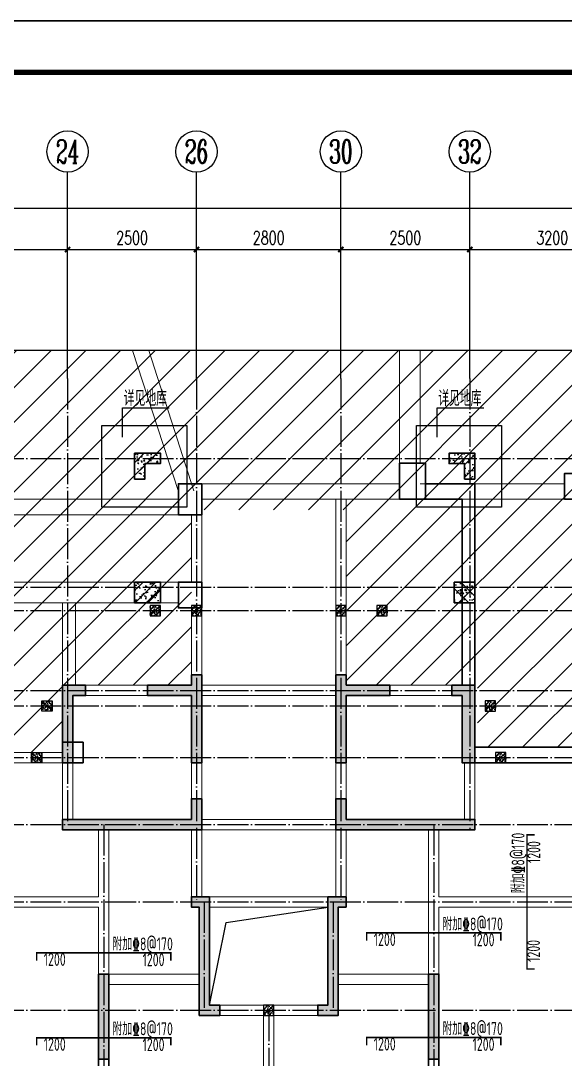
# Model space of a CAD drawing. Extents: x 393367 to 3005760, y 4998 to 826018.
# Drawn here: x 2529102 to 2539662, y 567227 to 587362 of the extents above; entities that cross this region are included whole.
import ezdxf
from ezdxf.enums import TextEntityAlignment as Align

# ---------------------------------------------------------------- set-up
doc = ezdxf.new("R2010")
doc.units = 0
doc.header["$LTSCALE"] = 1000
doc.linetypes.add('DOTE', pattern=[2.42, 2, -0.2, 0.02, -0.2])
doc.linetypes.add('虚线', pattern=[500, 300, -200])
doc.layers.get('0').update_dxf_attribs({"linetype": 'CONTINUOUS'})
doc.layers.get('Defpoints').update_dxf_attribs({"linetype": 'CONTINUOUS'})
for name, color, linetype in [('-TK', 7, 'CONTINUOUS'), ('AXIS', 3, 'CONTINUOUS'), ('AXIS_TEXT', 7, 'CONTINUOUS'), ('BEAM_CONT', 4, 'CONTINUOUS'), ('COLU', 7, 'CONTINUOUS'), ('COLU_HATCH', 251, 'CONTINUOUS'), ('DOTE', 8, 'DOTE'), ('S-填充', 251, 'CONTINUOUS'), ('S-引出线', 40, 'CONTINUOUS'), ('S-板负筋', 13, 'CONTINUOUS'), ('S-板负筋文字', 4, 'CONTINUOUS'), ('S-板负筋标注', 7, 'CONTINUOUS'), ('S-构造柱', 212, 'CONTINUOUS'), ('S-楼板文字', 7, 'CONTINUOUS'), ('S-洞口边线', 7, 'CONTINUOUS'), ('S-砼墙', 150, 'CONTINUOUS'), ('S-砼墙填充', 251, 'CONTINUOUS'), ('THIN', 7, 'CONTINUOUS')]:
    doc.layers.add(name, color=color, linetype=linetype)
doc.layers.add('yichutu', color=7, linetype='CONTINUOUS', true_color=0xffffff, plot=False)
doc.layers.add('砼梁虚线', color=4, linetype='虚线', lineweight=18)
doc.styles.add('_TCH_AXIS', font='COMPLEX', dxfattribs={"bigfont": 'GBCBIG'})
doc.styles.add('_TCH_DIM_T3', font='SIMPLEX', dxfattribs={"width": 0.705882, "bigfont": 'GBCBIG'})
doc.styles.add('COMPLEX', font='COMPLEX')
doc.styles.add('TSSD_Rein', font='Tssdeng.shx', dxfattribs={"width": 0.7, "bigfont": 'hztxt.shx'})
doc.dimstyles.new('_TCH_ARCH&&100', dxfattribs={"dimtxt": 255, "dimasz": 100, "dimexe": 250, "dimexo": 300, "dimgap": 100, "dimtad": 1, "dimdec": 0, "dimzin": 0, "dimdsep": 46, "dimtxsty": '_TCH_DIM_T3', "dimblk": 'ARCHTICK', "dimcen": 0.09, "dimclrt": 7, "dimazin": 2, "dimtfac": 1, "dimtdec": 0, "dimtix": 1, "dimtmove": 2, "dimatfit": 3, "dimldrblk": 'ARCHTICK', "dimfxl": 1, "dimtolj": 1, "dimtzin": 0, "dimarcsym": 0})
pattern_1 = [(220, (2688199.93, 3846750.44), (9.4128202, -107.5890274), [11.25, -123.75]), (275, (2688199.93, 3846750.44), (-112.82882, 20.8127), [9, -99]), (169.5486, (2688200.71, 3846741.48), (-103.4159313, -86.7764073), [9.5610285, -105.1713168]), (223.8158, (2688169.93, 3846750.44), (24.827852, -160.0861573), [16.875, -185.625]), (173.3644, (2688172, 3846737.1), (-146.117681, -140.199406), [14.341543, -157.75695]), (278.8158, (2688169.93, 3846750.44), (-146.11779, -140.199292), [13.5, -148.5]), (249, (2688177.43, 3846735.44), (60.3928336, -89.5360578), [11.25, -123.75]), (304, (2688177.43, 3846735.44), (-108.7725068, -36.4972998), [9, -99]), (198.5486, (2688182.46, 3846727.98), (-48.3795745, -126.0333943), [9.5610285, -105.1713168]), (232.5, (2688199.93, 3846750.444), (-49.93407807, -1.8239783), [0, -97.8, 0, -100.5, 0, -99.375]), (262.5, (2688199.93, 3846750.444), (-59.1617568, -39.4604306), [0, -57.3, 0, -95.55, 0, -37.875]), (302.5, (2688199.93, 3846783.894), (3.38323076, -80.07336543), [0, -37.5, 0, -117, 0, -155.25]), (312.5, (2688199.93, 3846798.894), (-15.0157473, -87.4779254), [0, -48.75, 0, -77.7, 0, -110.25]), (225, (2688199.93, 3846750.444), (-53.0330086, 53.0330086), [])]
pattern_2 = [(220, (2692500.03, 3852650.44), (9.4128202, -107.5890274), [11.25, -123.75]), (275, (2692500.03, 3852650.44), (-112.82882, 20.8127), [9, -99]), (169.5486, (2692500.81, 3852641.48), (-103.4159313, -86.7764073), [9.5610285, -105.1713168]), (223.8158, (2692470.03, 3852650.44), (24.827852, -160.0861573), [16.875, -185.625]), (173.3644, (2692472.1, 3852637.1), (-146.117681, -140.199406), [14.341543, -157.75695]), (278.8158, (2692470.03, 3852650.44), (-146.11779, -140.199292), [13.5, -148.5]), (249, (2692477.53, 3852635.44), (60.3928336, -89.5360578), [11.25, -123.75]), (304, (2692477.53, 3852635.44), (-108.7725068, -36.4972998), [9, -99]), (198.5486, (2692482.56, 3852627.98), (-48.3795745, -126.0333943), [9.5610285, -105.1713168]), (232.5, (2692500.026, 3852650.444), (-49.93407807, -1.8239783), [0, -97.8, 0, -100.5, 0, -99.375]), (262.5, (2692500.026, 3852650.444), (-59.1617568, -39.4604306), [0, -57.3, 0, -95.55, 0, -37.875]), (302.5, (2692500.026, 3852683.894), (3.38323076, -80.07336543), [0, -37.5, 0, -117, 0, -155.25]), (312.5, (2692500.026, 3852698.894), (-15.0157473, -87.4779254), [0, -48.75, 0, -77.7, 0, -110.25]), (225, (2692500.03, 3852650.444), (-53.0330086, 53.0330086), [])]
pattern_3 = [(220, (2692700.03, 3851650.45), (9.4128202, -107.5890274), [11.25, -123.75]), (275, (2692700.03, 3851650.45), (-112.82882, 20.8127), [9, -99]), (169.5486, (2692700.81, 3851641.48), (-103.4159313, -86.7764073), [9.5610285, -105.1713168]), (223.8158, (2692670.03, 3851650.45), (24.827852, -160.0861573), [16.875, -185.625]), (173.3644, (2692672.1, 3851637.1), (-146.117681, -140.199406), [14.341543, -157.75695]), (278.8158, (2692670.03, 3851650.45), (-146.11779, -140.199292), [13.5, -148.5]), (249, (2692677.53, 3851635.45), (60.3928336, -89.5360578), [11.25, -123.75]), (304, (2692677.53, 3851635.45), (-108.7725068, -36.4972998), [9, -99]), (198.5486, (2692682.56, 3851627.99), (-48.3795745, -126.0333943), [9.5610285, -105.1713168]), (232.5, (2692700.026, 3851650.448), (-49.93407807, -1.8239783), [0, -97.8, 0, -100.5, 0, -99.375]), (262.5, (2692700.026, 3851650.45), (-59.1617568, -39.4604306), [0, -57.3, 0, -95.55, 0, -37.875]), (302.5, (2692700.026, 3851683.898), (3.38323076, -80.07336543), [0, -37.5, 0, -117, 0, -155.25]), (312.5, (2692700.026, 3851698.9), (-15.0157473, -87.4779254), [0, -48.75, 0, -77.7, 0, -110.25]), (225, (2692700.03, 3851650.45), (-53.0330086, 53.0330086), [])]
pattern_4 = [(320, (2375321.21, 3852650.44), (-9.4128202, -107.5890274), [11.25, -123.75]), (265, (2375321.21, 3852650.44), (112.82882, 20.8127), [9, -99]), (10.4514, (2375320.42, 3852641.48), (103.4159313, -86.7764073), [9.5610285, -105.1713168]), (316.1842, (2375351.21, 3852650.44), (-24.827852, -160.0861573), [16.875, -185.625]), (6.6356, (2375349.14, 3852637.1), (146.117681, -140.199406), [14.341543, -157.75695]), (261.1842, (2375351.21, 3852650.44), (146.11779, -140.199292), [13.5, -148.5]), (291, (2375343.71, 3852635.44), (-60.3928336, -89.5360578), [11.25, -123.75]), (236, (2375343.71, 3852635.44), (108.7725068, -36.4972998), [9, -99]), (341.4514, (2375338.68, 3852627.98), (48.3795745, -126.0333943), [9.5610285, -105.1713168]), (307.5, (2375321.21, 3852650.444), (49.93407807, -1.8239783), [0, -97.8, 0, -100.5, 0, -99.375]), (277.5, (2375321.21, 3852650.444), (59.1617568, -39.4604306), [0, -57.3, 0, -95.55, 0, -37.875]), (237.5, (2375321.21, 3852683.894), (-3.38323076, -80.07336543), [0, -37.5, 0, -117, 0, -155.25]), (227.5, (2375321.21, 3852698.894), (15.0157473, -87.4779254), [0, -48.75, 0, -77.7, 0, -110.25]), (315, (2375321.21, 3852650.444), (53.0330086, 53.0330086), [])]
pattern_5 = [(320, (2375121.21, 3851650.45), (-9.4128202, -107.5890274), [11.25, -123.75]), (265, (2375121.21, 3851650.45), (112.82882, 20.8127), [9, -99]), (10.4514, (2375120.42, 3851641.48), (103.4159313, -86.7764073), [9.5610285, -105.1713168]), (316.1842, (2375151.21, 3851650.45), (-24.827852, -160.0861573), [16.875, -185.625]), (6.6356, (2375149.14, 3851637.1), (146.117681, -140.199406), [14.341543, -157.75695]), (261.1842, (2375151.21, 3851650.45), (146.11779, -140.199292), [13.5, -148.5]), (291, (2375143.71, 3851635.45), (-60.3928336, -89.5360578), [11.25, -123.75]), (236, (2375143.71, 3851635.45), (108.7725068, -36.4972998), [9, -99]), (341.4514, (2375138.68, 3851627.99), (48.3795745, -126.0333943), [9.5610285, -105.1713168]), (307.5, (2375121.21, 3851650.448), (49.93407807, -1.8239783), [0, -97.8, 0, -100.5, 0, -99.375]), (277.5, (2375121.21, 3851650.45), (59.1617568, -39.4604306), [0, -57.3, 0, -95.55, 0, -37.875]), (237.5, (2375121.21, 3851683.898), (-3.38323076, -80.07336543), [0, -37.5, 0, -117, 0, -155.25]), (227.5, (2375121.21, 3851698.9), (15.0157473, -87.4779254), [0, -48.75, 0, -77.7, 0, -110.25]), (315, (2375121.21, 3851650.45), (53.0330086, 53.0330086), [])]
pattern_6 = [(220, (2690399.93, 3854500.46), (9.4128202, -107.5890274), [11.25, -123.75]), (275, (2690399.93, 3854500.46), (-112.82882, 20.8127), [9, -99]), (169.5486, (2690400.71, 3854491.49), (-103.4159313, -86.7764073), [9.5610285, -105.1713168]), (223.8158, (2690369.93, 3854500.46), (24.827852, -160.0861573), [16.875, -185.625]), (173.3644, (2690372, 3854487.12), (-146.117681, -140.199406), [14.341543, -157.75695]), (278.8158, (2690369.93, 3854500.46), (-146.11779, -140.199292), [13.5, -148.5]), (249, (2690377.43, 3854485.46), (60.3928336, -89.5360578), [11.25, -123.75]), (304, (2690377.43, 3854485.46), (-108.7725068, -36.4972998), [9, -99]), (198.5486, (2690382.46, 3854478), (-48.3795745, -126.0333943), [9.5610285, -105.1713168]), (232.5, (2690399.93, 3854500.456), (-49.93407807, -1.8239783), [0, -97.8, 0, -100.5, 0, -99.375]), (262.5, (2690399.93, 3854500.456), (-59.1617568, -39.4604306), [0, -57.3, 0, -95.55, 0, -37.875]), (302.5, (2690399.93, 3854533.906), (3.38323076, -80.07336543), [0, -37.5, 0, -117, 0, -155.25]), (312.5, (2690399.93, 3854548.906), (-15.0157473, -87.4779254), [0, -48.75, 0, -77.7, 0, -110.25]), (225, (2690399.93, 3854500.46), (-53.0330086, 53.0330086), [])]
pattern_7 = [(220, (2689599.93, 3854500.46), (9.4128202, -107.5890274), [11.25, -123.75]), (275, (2689599.93, 3854500.46), (-112.82882, 20.8127), [9, -99]), (169.5486, (2689600.71, 3854491.49), (-103.4159313, -86.7764073), [9.5610285, -105.1713168]), (223.8158, (2689569.93, 3854500.46), (24.827852, -160.0861573), [16.875, -185.625]), (173.3644, (2689572, 3854487.12), (-146.117681, -140.199406), [14.341543, -157.75695]), (278.8158, (2689569.93, 3854500.46), (-146.11779, -140.199292), [13.5, -148.5]), (249, (2689577.43, 3854485.46), (60.3928336, -89.5360578), [11.25, -123.75]), (304, (2689577.43, 3854485.46), (-108.7725068, -36.4972998), [9, -99]), (198.5486, (2689582.46, 3854478), (-48.3795745, -126.0333943), [9.5610285, -105.1713168]), (232.5, (2689599.93, 3854500.456), (-49.93407807, -1.8239783), [0, -97.8, 0, -100.5, 0, -99.375]), (262.5, (2689599.93, 3854500.456), (-59.1617568, -39.4604306), [0, -57.3, 0, -95.55, 0, -37.875]), (302.5, (2689599.93, 3854533.906), (3.38323076, -80.07336543), [0, -37.5, 0, -117, 0, -155.25]), (312.5, (2689599.93, 3854548.906), (-15.0157473, -87.4779254), [0, -48.75, 0, -77.7, 0, -110.25]), (225, (2689599.93, 3854500.46), (-53.0330086, 53.0330086), [])]
pattern_8 = [(220, (2686799.93, 3854500.46), (9.4128202, -107.5890274), [11.25, -123.75]), (275, (2686799.93, 3854500.46), (-112.82882, 20.8127), [9, -99]), (169.5486, (2686800.71, 3854491.49), (-103.4159313, -86.7764073), [9.5610285, -105.1713168]), (223.8158, (2686769.93, 3854500.46), (24.827852, -160.0861573), [16.875, -185.625]), (173.3644, (2686772, 3854487.12), (-146.117681, -140.199406), [14.341543, -157.75695]), (278.8158, (2686769.93, 3854500.46), (-146.11779, -140.199292), [13.5, -148.5]), (249, (2686777.43, 3854485.46), (60.3928336, -89.5360578), [11.25, -123.75]), (304, (2686777.43, 3854485.46), (-108.7725068, -36.4972998), [9, -99]), (198.5486, (2686782.46, 3854478), (-48.3795745, -126.0333943), [9.5610285, -105.1713168]), (232.5, (2686799.93, 3854500.456), (-49.93407807, -1.8239783), [0, -97.8, 0, -100.5, 0, -99.375]), (262.5, (2686799.93, 3854500.456), (-59.1617568, -39.4604306), [0, -57.3, 0, -95.55, 0, -37.875]), (302.5, (2686799.93, 3854533.906), (3.38323076, -80.07336543), [0, -37.5, 0, -117, 0, -155.25]), (312.5, (2686799.93, 3854548.906), (-15.0157473, -87.4779254), [0, -48.75, 0, -77.7, 0, -110.25]), (225, (2686799.93, 3854500.46), (-53.0330086, 53.0330086), [])]
pattern_9 = [(220, (2685999.93, 3854500.46), (9.4128202, -107.5890274), [11.25, -123.75]), (275, (2685999.93, 3854500.46), (-112.82882, 20.8127), [9, -99]), (169.5486, (2686000.71, 3854491.49), (-103.4159313, -86.7764073), [9.5610285, -105.1713168]), (223.8158, (2685969.93, 3854500.46), (24.827852, -160.0861573), [16.875, -185.625]), (173.3644, (2685972, 3854487.12), (-146.117681, -140.199406), [14.341543, -157.75695]), (278.8158, (2685969.93, 3854500.46), (-146.11779, -140.199292), [13.5, -148.5]), (249, (2685977.43, 3854485.46), (60.3928336, -89.5360578), [11.25, -123.75]), (304, (2685977.43, 3854485.46), (-108.7725068, -36.4972998), [9, -99]), (198.5486, (2685982.46, 3854478), (-48.3795745, -126.0333943), [9.5610285, -105.1713168]), (232.5, (2685999.93, 3854500.456), (-49.93407807, -1.8239783), [0, -97.8, 0, -100.5, 0, -99.375]), (262.5, (2685999.93, 3854500.456), (-59.1617568, -39.4604306), [0, -57.3, 0, -95.55, 0, -37.875]), (302.5, (2685999.93, 3854533.906), (3.38323076, -80.07336543), [0, -37.5, 0, -117, 0, -155.25]), (312.5, (2685999.93, 3854548.906), (-15.0157473, -87.4779254), [0, -48.75, 0, -77.7, 0, -110.25]), (225, (2685999.93, 3854500.46), (-53.0330086, 53.0330086), [])]
pattern_10 = [(50, (-2413348.44, -676575.43), (251.041064, -21.963247), [26.25, -288.75]), (355, (-2413348.44, -676575.43), (-48.562967, 263.267247), [21, -231]), (100.4514, (-2413327.52, -676577.26), (202.478284, 241.30384), [22.309066, -245.39974]), (46.1842, (-2413348.44, -676505.43), (373.534367, -57.931655), [39.375, -433.125]), (96.6356, (-2413317.3, -676510.26), (327.131947, 340.941255), [33.4636, -368.09955]), (351.1842, (-2413348.44, -676505.43), (327.13168, 340.94151), [31.5, -346.5]), (21, (-2413313.44, -676522.93), (208.917468, -140.916612), [26.25, -288.75]), (326, (-2413313.44, -676522.93), (85.160366, 253.802516), [21, -231]), (71.4514, (-2413296.03, -676534.67), (294.07792, 112.885674), [22.309067, -245.39974]), (37.5, (-2413348.44, -676575.43), (4.2559494, 116.5128488), [0, -228.2, 0, -234.5, 0, -231.875]), (7.5, (-2413348.44, -676575.43), (92.074338, 138.044099), [0, -133.7, 0, -222.95, 0, -88.375]), (327.5, (-2413426.49, -676575.43), (186.8378527, -7.894205), [0, -87.5, 0, -273, 0, -362.25]), (317.5, (-2413461.5, -676575.43), (204.115159, 35.036744), [0, -113.75, 0, -181.3, 0, -257.25]), (45, (-2413348.44, -676575.43), (-123.743687, 123.743687), [])]

# ---------------------------------------------------------------- blocks, each defined once
blk = doc.blocks.new('A1')
blk.add_lwpolyline([(0, 59400), (0, 0), (84100, 0), (84100, 59400)], close=True)
at = {"const_width": 100}
blk.add_lwpolyline([(2500, 58400), (2500, 1000), (83100, 1000), (83100, 58400)], close=True, dxfattribs=at)
blk = doc.blocks.new('_ArchTick')
at = {"color": 0, "linetype": 'ByBlock', "const_width": 0.4}
blk.add_lwpolyline([(-0.5, -0.5), (0.5, 0.5)], dxfattribs=at)
blk = doc.blocks.new('*D2487')
at = {"layer": 'AXIS', "color": 0, "lineweight": -2}
for p, q in [((2537811, 580727), (2537811, 583177)), ((2541011, 580727), (2541011, 583177)), ((2537811, 582927), (2541011, 582927))]:
    blk.add_line(p, q, dxfattribs=at)
at = {"layer": 'Defpoints', "color": 0}
for p in [(2541011, 582927), (2537811, 580427), (2541011, 580427)]:
    blk.add_point(p, dxfattribs=at)
at = {"layer": 'AXIS', "color": 0, "lineweight": -2, "xscale": 100, "yscale": 100, "zscale": 100, "rotation": 180}
blk.add_blockref('_ArchTick', (2537811, 582927), dxfattribs=at)
at = {"layer": 'AXIS', "color": 0, "lineweight": -2, "xscale": 100, "yscale": 100, "zscale": 100}
blk.add_blockref('_ArchTick', (2541011, 582927), dxfattribs=at)
at = {"layer": 'AXIS', "color": 7, "insert": (2539411, 583154), "char_height": 255, "attachment_point": 5, "style": '_TCH_DIM_T3'}
blk.add_mtext('\\A1;3200', dxfattribs=at)
blk = doc.blocks.new('*D2488')
at = {"layer": 'AXIS', "color": 0, "lineweight": -2}
for p, q in [((2535311, 580727), (2535311, 583177)), ((2537811, 580727), (2537811, 583177)), ((2535311, 582927), (2537811, 582927))]:
    blk.add_line(p, q, dxfattribs=at)
at = {"layer": 'Defpoints', "color": 0}
for p in [(2537811, 582927), (2535311, 580427), (2537811, 580427)]:
    blk.add_point(p, dxfattribs=at)
at = {"layer": 'AXIS', "color": 0, "lineweight": -2, "xscale": 100, "yscale": 100, "zscale": 100, "rotation": 180}
blk.add_blockref('_ArchTick', (2535311, 582927), dxfattribs=at)
at = {"layer": 'AXIS', "color": 0, "lineweight": -2, "xscale": 100, "yscale": 100, "zscale": 100}
blk.add_blockref('_ArchTick', (2537811, 582927), dxfattribs=at)
at = {"layer": 'AXIS', "color": 7, "insert": (2536561, 583154), "char_height": 255, "attachment_point": 5, "style": '_TCH_DIM_T3'}
blk.add_mtext('\\A1;2500', dxfattribs=at)
blk = doc.blocks.new('*D2489')
at = {"layer": 'AXIS', "color": 0, "lineweight": -2}
for p, q in [((2532511, 580727), (2532511, 583177)), ((2535311, 580727), (2535311, 583177)), ((2532511, 582927), (2535311, 582927))]:
    blk.add_line(p, q, dxfattribs=at)
at = {"layer": 'Defpoints', "color": 0}
for p in [(2535311, 582927), (2532511, 580427), (2535311, 580427)]:
    blk.add_point(p, dxfattribs=at)
at = {"layer": 'AXIS', "color": 0, "lineweight": -2, "xscale": 100, "yscale": 100, "zscale": 100, "rotation": 180}
blk.add_blockref('_ArchTick', (2532511, 582927), dxfattribs=at)
at = {"layer": 'AXIS', "color": 0, "lineweight": -2, "xscale": 100, "yscale": 100, "zscale": 100}
blk.add_blockref('_ArchTick', (2535311, 582927), dxfattribs=at)
at = {"layer": 'AXIS', "color": 7, "insert": (2533911, 583154), "char_height": 255, "attachment_point": 5, "style": '_TCH_DIM_T3'}
blk.add_mtext('\\A1;2800', dxfattribs=at)
blk = doc.blocks.new('*D2490')
at = {"layer": 'AXIS', "color": 0, "lineweight": -2}
for p, q in [((2530011, 580727), (2530011, 583177)), ((2532511, 580727), (2532511, 583177)), ((2530011, 582927), (2532511, 582927))]:
    blk.add_line(p, q, dxfattribs=at)
at = {"layer": 'Defpoints', "color": 0}
for p in [(2532511, 582927), (2530011, 580427), (2532511, 580427)]:
    blk.add_point(p, dxfattribs=at)
at = {"layer": 'AXIS', "color": 0, "lineweight": -2, "xscale": 100, "yscale": 100, "zscale": 100, "rotation": 180}
blk.add_blockref('_ArchTick', (2530011, 582927), dxfattribs=at)
at = {"layer": 'AXIS', "color": 0, "lineweight": -2, "xscale": 100, "yscale": 100, "zscale": 100}
blk.add_blockref('_ArchTick', (2532511, 582927), dxfattribs=at)
at = {"layer": 'AXIS', "color": 7, "insert": (2531261, 583154), "char_height": 255, "attachment_point": 5, "style": '_TCH_DIM_T3'}
blk.add_mtext('\\A1;2500', dxfattribs=at)
blk = doc.blocks.new('*D2491')
at = {"layer": 'AXIS', "color": 0, "lineweight": -2}
for p, q in [((2526811, 580727), (2526811, 583177)), ((2530011, 580727), (2530011, 583177)), ((2526811, 582927), (2530011, 582927))]:
    blk.add_line(p, q, dxfattribs=at)
at = {"layer": 'Defpoints', "color": 0}
for p in [(2530011, 582927), (2526811, 580427), (2530011, 580427)]:
    blk.add_point(p, dxfattribs=at)
at = {"layer": 'AXIS', "color": 0, "lineweight": -2, "xscale": 100, "yscale": 100, "zscale": 100, "rotation": 180}
blk.add_blockref('_ArchTick', (2526811, 582927), dxfattribs=at)
at = {"layer": 'AXIS', "color": 0, "lineweight": -2, "xscale": 100, "yscale": 100, "zscale": 100}
blk.add_blockref('_ArchTick', (2530011, 582927), dxfattribs=at)
at = {"layer": 'AXIS', "color": 7, "insert": (2528411, 583154), "char_height": 255, "attachment_point": 5, "style": '_TCH_DIM_T3'}
blk.add_mtext('\\A1;3200', dxfattribs=at)
blk = doc.blocks.new('*D2539')
at = {"layer": 'AXIS', "color": 0, "lineweight": -2}
for p, q in [((2492711, 580727), (2492711, 583977)), ((2547711, 580727), (2547711, 583977)), ((2492711, 583727), (2547711, 583727))]:
    blk.add_line(p, q, dxfattribs=at)
at = {"layer": 'Defpoints', "color": 0}
for p in [(2547711, 583727), (2492711, 580427), (2547711, 580427)]:
    blk.add_point(p, dxfattribs=at)
at = {"layer": 'AXIS', "color": 0, "lineweight": -2, "xscale": 100, "yscale": 100, "zscale": 100, "rotation": 180}
blk.add_blockref('_ArchTick', (2492711, 583727), dxfattribs=at)
at = {"layer": 'AXIS', "color": 0, "lineweight": -2, "xscale": 100, "yscale": 100, "zscale": 100}
blk.add_blockref('_ArchTick', (2547711, 583727), dxfattribs=at)
at = {"layer": 'AXIS', "color": 7, "insert": (2520211, 583954), "char_height": 255, "attachment_point": 5, "style": '_TCH_DIM_T3'}
blk.add_mtext('\\A1;55000', dxfattribs=at)
blk = doc.blocks.new('_axiso')
blk.add_circle((0, 0), 0.5)
at = {"layer": 'AXIS_TEXT', "style": 'COMPLEX', "width": 1.041667}
blk.add_attdef('A', text='', height=0.56, dxfattribs=at).set_placement((-0.25, -0.28), (0.25, -0.28), align=Align.FIT)
blk = doc.blocks.new('A$C36D82429')
at = {"layer": 'COLU_HATCH'}
h = blk.add_hatch(dxfattribs=at)
h.set_pattern_fill('ARMORED', color=40, scale=35, style=0)
h.set_pattern_definition(pattern_10)
h.paths.add_polyline_path([(41459, 15200), (41459, 15000), (41159, 15000), (41159, 14700), (40959, 14700), (40959, 15200)])
h = blk.add_hatch(dxfattribs=at)
h.set_pattern_fill('ARMORED', color=40, scale=35, style=0)
h.set_pattern_definition(pattern_10)
h.paths.add_polyline_path([(47559, 14700), (47359, 14700), (47359, 15000), (47059, 15000), (47059, 15200), (47559, 15200)])
h = blk.add_hatch(dxfattribs=at)
h.set_pattern_fill('ARMORED', color=40, scale=35, style=0)
h.set_pattern_definition(pattern_10)
h.paths.add_polyline_path([(40959, 12700), (41459, 12700), (41459, 12300), (40959, 12300)])
h = blk.add_hatch(dxfattribs=at)
h.set_pattern_fill('ARMORED', color=40, scale=35, style=0)
h.set_pattern_definition([(130, (2473066.52, -676575.43), (-251.041064, -21.963247), [26.25, -288.75]), (185, (2473066.52, -676575.43), (48.562967, 263.267247), [21, -231]), (79.5486, (2473045.6, -676577.26), (-202.478284, 241.30384), [22.309066, -245.39974]), (133.8158, (2473066.52, -676505.43), (-373.534367, -57.931655), [39.375, -433.125]), (83.3644, (2473035.4, -676510.26), (-327.131947, 340.941255), [33.4636, -368.09955]), (188.8158, (2473066.52, -676505.43), (-327.13168, 340.94151), [31.5, -346.5]), (159, (2473031.52, -676522.93), (-208.917468, -140.916612), [26.25, -288.75]), (214, (2473031.52, -676522.93), (-85.160366, 253.802516), [21, -231]), (108.5486, (2473014.1, -676534.67), (-294.07792, 112.885674), [22.309066, -245.39974]), (142.5, (2473066.52, -676575.43), (-4.2559494, 116.512849), [0, -228.2, 0, -234.5, 0, -231.875]), (172.5, (2473066.52, -676575.43), (-92.074338, 138.044099), [0, -133.7, 0, -222.95, 0, -88.375]), (212.5, (2473144.57, -676575.43), (-186.8378527, -7.894205), [0, -87.5, 0, -273, 0, -362.25]), (222.5, (2473179.57, -676575.43), (-204.115159, 35.036744), [0, -113.75, 0, -181.3, 0, -257.25]), (135, (2473066.52, -676575.43), (123.743687, 123.743687), [])])
h.paths.add_polyline_path([(47159, 12700), (47559, 12700), (47559, 12300), (47159, 12300)])
at = {"layer": 'S-填充', "linetype": 'ByBlock'}
h = blk.add_hatch(dxfattribs=at)
h.set_pattern_fill('ANSI31', color=8, scale=150, style=0)
h.set_pattern_definition([(45, (-2360954.8, -642363.44), (-336.759605, 336.759605), [])])
h.paths.add_polyline_path([(17734, 10700), (20159, 10700), (20159, 9500), (36559, 9500), (36559, 9400), (39559, 9400), (39559, 10700), (42059, 10700), (42059, 14100), (45059, 14100), (45059, 10700), (47609, 10700), (47609, 9500), (58490, 9500), (58490, 13066), (58270, 13136), (58710, 13256), (58490, 13326), (58490, 17193), (29515, 17193), (29445, 16973), (29325, 17413), (29255, 17193), (280, 17193), (280, 10955), (500, 10885), (60, 10765), (280, 10695), (280, 4457), (2359, 4457), (2359, 9500), (9159, 9500), (9159, 9400), (12159, 9400), (12159, 10700), (14659, 10700), (14659, 14500), (14984, 14500), (14984, 14200), (17734, 14200)])
at = {"layer": 'S-砼墙填充'}
for points in [[(41209, 10700), (41209, 10500), (42059, 10500), (42059, 9200), (42259, 9200), (42259, 10900), (42059, 10900), (42059, 10700)], [(45059, 10700), (45059, 10900), (44859, 10900), (44859, 9200), (45059, 9200), (45059, 10500), (45909, 10500), (45909, 10700)], [(39559, 9200), (39759, 9200), (39759, 10500), (40009, 10500), (40009, 10700), (39559, 10700)], [(47559, 9200), (47559, 10700), (47109, 10700), (47109, 10500), (47309, 10500), (47309, 9200)], [(39559, 8100), (39559, 7900), (42259, 7900), (42259, 8500), (42059, 8500), (42059, 8100)], [(45059, 8100), (45059, 8500), (44859, 8500), (44859, 7900), (47559, 7900), (47559, 8100)], [(42209, 4300), (42609, 4300), (42609, 4500), (42409, 4500), (42409, 6600), (42059, 6600), (42059, 6400), (42209, 6400)], [(45059, 6400), (45059, 6600), (44709, 6600), (44709, 4500), (44509, 4500), (44509, 4300), (44909, 4300), (44909, 6400)], [(40459, 3450), (40459, 5100), (40259, 5100), (40259, 3450)], [(46859, 3450), (46859, 5100), (46659, 5100), (46659, 3450)]]:
    blk.add_hatch(color=142, dxfattribs=at).paths.add_polyline_path(points)
at = {"layer": 'BEAM_CONT', "lineweight": 18}
for p, q in [((42409, 6400), (44709, 6400)), ((43559, 4500), (42609, 4500)), ((44509, 4500), (43559, 4500))]:
    blk.add_line(p, q, dxfattribs=at)
at = {"layer": 'COLU', "lineweight": 35}
for points in [[(41459, 15200), (41459, 15000), (41159, 15000), (41159, 14700), (40959, 14700), (40959, 15200)], [(47559, 14700), (47359, 14700), (47359, 15000), (47059, 15000), (47059, 15200), (47559, 15200)], [(46598, 15007), (46098, 15007), (46098, 14307), (46598, 14307)], [(49749, 14807), (49299, 14807), (49299, 14307), (49749, 14307)], [(42259, 14607), (41809, 14607), (41809, 14007), (42259, 14007)], [(40959, 12700), (41459, 12700), (41459, 12300), (40959, 12300)], [(41459, 12700), (40959, 12700), (40959, 12300), (41459, 12300)], [(42259, 12700), (41809, 12700), (41809, 12200), (42259, 12200)], [(47159, 12700), (47559, 12700), (47559, 12300), (47159, 12300)], [(47159, 12700), (47559, 12700), (47559, 12300), (47159, 12300)], [(39959, 9600), (39559, 9600), (39559, 9200), (39959, 9200)]]:
    blk.add_lwpolyline(points, close=True, dxfattribs=at)
at = {"layer": 'S-砼墙', "color": 40, "lineweight": 35}
for points in [[(50559, 9500), (47559, 9500), (47559, 12800), (47559, 14607), (46598, 14607)], [(46598, 14307), (47309, 14307), (47309, 12300), (47309, 10700), (47109, 10700), (47109, 10500), (47309, 10500), (47309, 9200)], [(47559, 9200), (50559, 9200)], [(53659, 2100), (46859, 2100), (46859, 5100), (46659, 5100), (46659, 900), (46659, 900), (46659, 900), (40459, 900), (40459, 900), (40459, 900), (40459, 5100), (40259, 5100), (40259, 2100), (33459, 2100), (33459, 3950), (33259, 3950), (33259, 2100), (26459, 2100)]]:
    blk.add_lwpolyline(points, dxfattribs=at)
at = {"layer": 'S-砼墙', "color": 150, "lineweight": 35}
for points in [[(41209, 10700), (41209, 10500), (42059, 10500), (42059, 9200), (42259, 9200), (42259, 10900), (42059, 10900), (42059, 10700)], [(45059, 10700), (45059, 10900), (44859, 10900), (44859, 9200), (45059, 9200), (45059, 10500), (45909, 10500), (45909, 10700)], [(39559, 9200), (39759, 9200), (39759, 10500), (40009, 10500), (40009, 10700), (39559, 10700)], [(47559, 9200), (47559, 10700), (47109, 10700), (47109, 10500), (47309, 10500), (47309, 9200)], [(39559, 8100), (39559, 7900), (42259, 7900), (42259, 8500), (42059, 8500), (42059, 8100)], [(45059, 8100), (45059, 8500), (44859, 8500), (44859, 7900), (47559, 7900), (47559, 8100)], [(42209, 4300), (42609, 4300), (42609, 4500), (42409, 4500), (42409, 6600), (42059, 6600), (42059, 6400), (42209, 6400)], [(45059, 6400), (45059, 6600), (44709, 6600), (44709, 4500), (44509, 4500), (44509, 4300), (44909, 4300), (44909, 6400)], [(40459, 3450), (40459, 5100), (40259, 5100), (40259, 3450)], [(46859, 3450), (46859, 5100), (46659, 5100), (46659, 3450)]]:
    blk.add_lwpolyline(points, close=True, dxfattribs=at)
at = {"layer": 'THIN'}
blk.add_lwpolyline([(58770, 17193), (29515, 17193), (29445, 16973), (29325, 17413), (29255, 17193), (0, 17193)], dxfattribs=at)
at = {"layer": '砼梁虚线', "lineweight": 18}
for p, q in [((40920, 17193), (41809, 14458)), ((42110, 14473), (41236, 17193)), ((46098, 17193), (46098, 15003)), ((46498, 15007), (46498, 17193)), ((46098, 14607), (42259, 14607)), ((49299, 14607), (46499, 14607)), ((41809, 14307), (37798, 14308)), ((42259, 14307), (46098, 14307)), ((44859, 14307), (44859, 10900)), ((45059, 10900), (45059, 14307)), ((46449, 14307), (49299, 14307)), ((37798, 14008), (41809, 14007)), ((42059, 14000), (42059, 12700)), ((42259, 12700), (42259, 14000)), ((40959, 12700), (17909, 12700)), ((41859, 12700), (41459, 12700)), ((17909, 12300), (40959, 12300)), ((39559, 12300), (39559, 10700)), ((39809, 10700), (39809, 12300)), ((41459, 12300), (41809, 12300)), ((42259, 10900), (42259, 12400)), ((42059, 12200), (42059, 10900)), ((41209, 10700), (40009, 10700)), ((44859, 10700), (42259, 10700)), ((47109, 10700), (45909, 10700)), ((40009, 10500), (41209, 10500)), ((42259, 10500), (44859, 10500)), ((45909, 10500), (47109, 10500)), ((39559, 9400), (36559, 9400)), ((36559, 9200), (39559, 9200)), ((39559, 9200), (39559, 8100)), ((39759, 8100), (39759, 9200)), ((42059, 9250), (42059, 8500)), ((42259, 8500), (42259, 9250)), ((44859, 9250), (44859, 8500)), ((45059, 8500), (45059, 9250)), ((47359, 9200), (47359, 8100)), ((47559, 8100), (47559, 9200)), ((44859, 8100), (42259, 8100)), ((40259, 7900), (40259, 6600)), ((40459, 6500), (40459, 7900)), ((42059, 7900), (42059, 6600)), ((42259, 6600), (42259, 7900)), ((42259, 7900), (44859, 7900)), ((44859, 7900), (44859, 6600)), ((45059, 6600), (45059, 7900)), ((46659, 7900), (46659, 6500)), ((46859, 6600), (46859, 7900)), ((40259, 6600), (36559, 6600)), ((40459, 5100), (40459, 6500)), ((44709, 6600), (42409, 6600)), ((46659, 6500), (46659, 5100)), ((50559, 6600), (46859, 6600)), ((36559, 6400), (40259, 6400)), ((40259, 6400), (40259, 5000)), ((46859, 6400), (50559, 6400)), ((46859, 5000), (46859, 6400)), ((42209, 5100), (40459, 5100)), ((46659, 5100), (44909, 5100)), ((40459, 4900), (42209, 4900)), ((44909, 4900), (46659, 4900)), ((42609, 4300), (43459, 4300)), ((43459, 4300), (43459, 900)), ((43659, 900), (43659, 4300)), ((43659, 4300), (44509, 4300))]:
    blk.add_line(p, q, dxfattribs=at)
blk = doc.blocks.new('yct-841-594-84100-59400-100-1000')
at = {"layer": 'yichutu', "color": 7, "true_color": 0xffffff}
blk.add_lwpolyline([(0, 0), (0, 59400), (84100, 59400), (84100, 0)], close=True, dxfattribs=at)

msp = doc.modelspace()

# ---------------------------------------------------------------- hatches: boundary and pattern name
at = {"layer": 'S-构造柱'}
h = msp.add_hatch(dxfattribs=at)
h.set_pattern_fill('ARMORED', color=256, scale=15, angle=-90, style=0)
h.set_pattern_definition(pattern_9)
h.paths.add_polyline_path([(2531610.52153, 576027.00254), (2531610.52153, 575827.00254), (2531810.52119, 575827.00254), (2531810.52119, 576027.00254)])
h = msp.add_hatch(dxfattribs=at)
h.set_pattern_fill('ARMORED', color=256, scale=15, angle=-90, style=0)
h.set_pattern_definition(pattern_9)
h.paths.add_polyline_path([(2531610.52153, 576027.00254), (2531610.52153, 575827.00254), (2531810.52119, 575827.00254), (2531810.52119, 576027.00254)])
h = msp.add_hatch(dxfattribs=at)
h.set_pattern_fill('ARMORED', color=256, scale=15, angle=-90, style=0)
h.set_pattern_definition(pattern_8)
h.paths.add_polyline_path([(2532410.52153, 576027.00254), (2532410.52153, 575827.00254), (2532610.5212, 575827.00254), (2532610.5212, 576027.00254)])
h = msp.add_hatch(dxfattribs=at)
h.set_pattern_fill('ARMORED', color=256, scale=15, angle=-90, style=0)
h.set_pattern_definition(pattern_8)
h.paths.add_polyline_path([(2532410.52153, 576027.00254), (2532410.52153, 575827.00254), (2532610.5212, 575827.00254), (2532610.5212, 576027.00254)])
h = msp.add_hatch(dxfattribs=at)
h.set_pattern_fill('ARMORED', color=256, scale=15, angle=-90, style=0)
h.set_pattern_definition(pattern_7)
h.paths.add_polyline_path([(2535210.52154, 576027.00254), (2535210.52154, 575827.00254), (2535410.5212, 575827.00254), (2535410.5212, 576027.00254)])
h = msp.add_hatch(dxfattribs=at)
h.set_pattern_fill('ARMORED', color=256, scale=15, angle=-90, style=0)
h.set_pattern_definition(pattern_7)
h.paths.add_polyline_path([(2535210.52154, 576027.00254), (2535210.52154, 575827.00254), (2535410.5212, 575827.00254), (2535410.5212, 576027.00254)])
h = msp.add_hatch(dxfattribs=at)
h.set_pattern_fill('ARMORED', color=256, scale=15, angle=-90, style=0)
h.set_pattern_definition(pattern_6)
h.paths.add_polyline_path([(2536010.52154, 576027.00254), (2536010.52154, 575827.00254), (2536210.5212, 575827.00254), (2536210.5212, 576027.00254)])
h = msp.add_hatch(dxfattribs=at)
h.set_pattern_fill('ARMORED', color=256, scale=15, angle=-90, style=0)
h.set_pattern_definition(pattern_6)
h.paths.add_polyline_path([(2536010.52154, 576027.00254), (2536010.52154, 575827.00254), (2536210.5212, 575827.00254), (2536210.5212, 576027.00254)])
h = msp.add_hatch(dxfattribs=at)
h.set_pattern_fill('ARMORED', color=256, scale=15, angle=-90, style=0)
h.set_pattern_definition(pattern_4)
h.paths.add_polyline_path([(2529710.61717, 574176.98994), (2529710.61717, 573976.98994), (2529510.6175, 573976.98994), (2529510.6175, 574176.98994)])
h = msp.add_hatch(dxfattribs=at)
h.set_pattern_fill('ARMORED', color=256, scale=15, angle=-90, style=0)
h.set_pattern_definition(pattern_4)
h.paths.add_polyline_path([(2529710.61717, 574176.98994), (2529710.61717, 573976.98994), (2529510.6175, 573976.98994), (2529510.6175, 574176.98994)])
h = msp.add_hatch(dxfattribs=at)
h.set_pattern_fill('ARMORED', color=256, scale=15, angle=-90, style=0)
h.set_pattern_definition(pattern_2)
h.paths.add_polyline_path([(2538110.61791, 574176.98994), (2538110.61791, 573976.98994), (2538310.61757, 573976.98994), (2538310.61757, 574176.98994)])
h = msp.add_hatch(dxfattribs=at)
h.set_pattern_fill('ARMORED', color=256, scale=15, angle=-90, style=0)
h.set_pattern_definition(pattern_2)
h.paths.add_polyline_path([(2538110.61791, 574176.98994), (2538110.61791, 573976.98994), (2538310.61757, 573976.98994), (2538310.61757, 574176.98994)])
h = msp.add_hatch(dxfattribs=at)
h.set_pattern_fill('ARMORED', color=256, scale=15, angle=-90, style=0)
h.set_pattern_definition(pattern_5)
h.paths.add_polyline_path([(2529510.6172, 573176.99389), (2529510.6172, 572976.99389), (2529310.61754, 572976.99389), (2529310.61754, 573176.99389)])
h = msp.add_hatch(dxfattribs=at)
h.set_pattern_fill('ARMORED', color=256, scale=15, angle=-90, style=0)
h.set_pattern_definition(pattern_5)
h.paths.add_polyline_path([(2529510.6172, 573176.99389), (2529510.6172, 572976.99389), (2529310.61754, 572976.99389), (2529310.61754, 573176.99389)])
h = msp.add_hatch(dxfattribs=at)
h.set_pattern_fill('ARMORED', color=256, scale=15, angle=-90, style=0)
h.set_pattern_definition(pattern_3)
h.paths.add_polyline_path([(2538310.61787, 573176.99389), (2538310.61787, 572976.99389), (2538510.61754, 572976.99389), (2538510.61754, 573176.99389)])
h = msp.add_hatch(dxfattribs=at)
h.set_pattern_fill('ARMORED', color=256, scale=15, angle=-90, style=0)
h.set_pattern_definition(pattern_3)
h.paths.add_polyline_path([(2538310.61787, 573176.99389), (2538310.61787, 572976.99389), (2538510.61754, 572976.99389), (2538510.61754, 573176.99389)])
h = msp.add_hatch(dxfattribs=at)
h.set_pattern_fill('ARMORED', color=256, scale=15, angle=-90, style=0)
h.set_pattern_definition(pattern_1)
h.paths.add_polyline_path([(2533810.52116, 568276.98994), (2533810.52116, 568076.98994), (2534010.52083, 568076.98994), (2534010.52083, 568276.98994)])
h = msp.add_hatch(dxfattribs=at)
h.set_pattern_fill('ARMORED', color=256, scale=15, angle=-90, style=0)
h.set_pattern_definition(pattern_1)
h.paths.add_polyline_path([(2533810.52116, 568276.98994), (2533810.52116, 568076.98994), (2534010.52083, 568076.98994), (2534010.52083, 568276.98994)])

# ---------------------------------------------------------------- linework, layer by layer
at = {"layer": 'AXIS'}
for p, q in [((2530010.61754, 580426.98994), (2530010.61754, 584426.98994)), ((2532510.61754, 580426.98994), (2532510.61754, 584426.98994)), ((2535310.61753, 580426.98994), (2535310.61753, 584426.98994)), ((2537810.61754, 580426.98994), (2537810.61754, 584426.98994))]:
    msp.add_line(p, q, dxfattribs=at)
at = {"layer": 'COLU'}
for points in [[(2530674.88169, 579515.00574), (2532325.80461, 579515.00574), (2532325.80461, 577928.50417), (2530674.88169, 577928.50417)], [(2536774.97946, 579515.00574), (2538425.90238, 579515.00574), (2538425.90238, 577928.50417), (2536774.97946, 577928.50417)]]:
    msp.add_lwpolyline(points, close=True, dxfattribs=at)
at = {"layer": 'COLU', "lineweight": 35}
for points in [[(2531810.90554, 578976.93854), (2531810.90554, 578776.93854), (2531510.90554, 578776.93854), (2531510.90554, 578476.93854), (2531310.90554, 578476.93854), (2531310.90554, 578976.93854)], [(2537911.00332, 578477.03757), (2537711.00332, 578477.03757), (2537711.00332, 578777.03757), (2537411.00332, 578777.03757), (2537411.00332, 578977.03757), (2537911.00332, 578977.03757)], [(2531310.90554, 576476.93854), (2531810.90554, 576476.93854), (2531810.90554, 576076.93854), (2531310.90554, 576076.93854)], [(2537510.92046, 576476.99086), (2537910.92046, 576476.99086), (2537910.92046, 576076.99086), (2537510.92046, 576076.99086)]]:
    msp.add_lwpolyline(points, close=True, dxfattribs=at)
at = {"layer": 'DOTE', "linetype": 'DOTE', "ltscale": 0.3}
for p, q in [((2530010.61754, 580426.98994), (2530010.61754, 571776.98994)), ((2532510.61754, 580426.98994), (2532510.61754, 570276.98994)), ((2535310.61753, 580426.98994), (2535310.61753, 570276.98994)), ((2537810.61754, 580426.98994), (2537810.61754, 571676.9906)), ((2490810.61754, 578876.98994), (2549610.61754, 578876.98994)), ((2490810.61754, 576376.98994), (2549610.61754, 576376.98994)), ((2490810.61754, 575926.98994), (2549610.61754, 575926.98994)), ((2490810.61754, 574376.98994), (2549610.61754, 574376.98994)), ((2490810.61754, 574076.98994), (2549610.61754, 574076.98994)), ((2490810.61754, 573076.98994), (2549610.61754, 573076.98994)), ((2490810.61754, 571776.98994), (2549610.61754, 571776.98994)), ((2530710.61754, 571776.98994), (2530710.61754, 561876.98994)), ((2537110.61754, 571776.98994), (2537110.61754, 561876.98994)), ((2490810.61754, 570276.98994), (2549610.61754, 570276.98994)), ((2532660.61754, 570276.98994), (2532660.61754, 568176.98994)), ((2535160.61753, 570276.98994), (2535160.61753, 568176.98994)), ((2490810.61754, 568176.98994), (2549610.61754, 568176.98994)), ((2533910.61754, 568176.98994), (2533910.61754, 561876.98994))]:
    msp.add_line(p, q, dxfattribs=at)
at = {"layer": 'S-引出线'}
for points in [[(2531076.47054, 579285.79606), (2531076.47054, 579854.03154), (2531982.57468, 579854.03154)], [(2537176.56832, 579285.79606), (2537176.56832, 579854.03154), (2538082.67246, 579854.03154)]]:
    msp.add_lwpolyline(points, dxfattribs=at)
at = {"layer": 'S-板负筋', "const_width": 30}
for points in [[(2539070.08586, 568976.98992), (2538920.08586, 568976.98992), (2538920.08586, 571576.98992), (2539070.08586, 571576.98992)], [(2535811.00068, 569525.83247), (2535811.00068, 569675.83247), (2538411.00068, 569675.83247), (2538411.00068, 569525.83247)], [(2529410.80729, 569139.53337), (2529410.80729, 569289.53337), (2532010.80728, 569289.53337), (2532010.80728, 569139.53337)], [(2529410.80729, 567493.6919), (2529410.80729, 567643.6919), (2532010.80728, 567643.6919), (2532010.80728, 567493.6919)], [(2535811.00068, 567498.53339), (2535811.00068, 567648.53339), (2538411.00068, 567648.53339), (2538411.00068, 567498.53339)]]:
    msp.add_lwpolyline(points, dxfattribs=at)
at = {"layer": 'S-构造柱'}
for points in [[(2531610.52153, 576027.00254), (2531610.52153, 575827.00254), (2531810.52119, 575827.00254), (2531810.52119, 576027.00254)], [(2531610.52153, 576027.00254), (2531610.52153, 575827.00254), (2531810.52119, 575827.00254), (2531810.52119, 576027.00254)], [(2532410.52153, 576027.00254), (2532410.52153, 575827.00254), (2532610.5212, 575827.00254), (2532610.5212, 576027.00254)], [(2532410.52153, 576027.00254), (2532410.52153, 575827.00254), (2532610.5212, 575827.00254), (2532610.5212, 576027.00254)], [(2535210.52154, 576027.00254), (2535210.52154, 575827.00254), (2535410.5212, 575827.00254), (2535410.5212, 576027.00254)], [(2535210.52154, 576027.00254), (2535210.52154, 575827.00254), (2535410.5212, 575827.00254), (2535410.5212, 576027.00254)], [(2536010.52154, 576027.00254), (2536010.52154, 575827.00254), (2536210.5212, 575827.00254), (2536210.5212, 576027.00254)], [(2536010.52154, 576027.00254), (2536010.52154, 575827.00254), (2536210.5212, 575827.00254), (2536210.5212, 576027.00254)], [(2529710.61717, 574176.98994), (2529710.61717, 573976.98994), (2529510.6175, 573976.98994), (2529510.6175, 574176.98994)], [(2529710.61717, 574176.98994), (2529710.61717, 573976.98994), (2529510.6175, 573976.98994), (2529510.6175, 574176.98994)], [(2538110.61791, 574176.98994), (2538110.61791, 573976.98994), (2538310.61757, 573976.98994), (2538310.61757, 574176.98994)], [(2538110.61791, 574176.98994), (2538110.61791, 573976.98994), (2538310.61757, 573976.98994), (2538310.61757, 574176.98994)], [(2529510.6172, 573176.99389), (2529510.6172, 572976.99389), (2529310.61754, 572976.99389), (2529310.61754, 573176.99389)], [(2529510.6172, 573176.99389), (2529510.6172, 572976.99389), (2529310.61754, 572976.99389), (2529310.61754, 573176.99389)], [(2538310.61787, 573176.99389), (2538310.61787, 572976.99389), (2538510.61754, 572976.99389), (2538510.61754, 573176.99389)], [(2538310.61787, 573176.99389), (2538310.61787, 572976.99389), (2538510.61754, 572976.99389), (2538510.61754, 573176.99389)], [(2533810.52116, 568276.98994), (2533810.52116, 568076.98994), (2534010.52083, 568076.98994), (2534010.52083, 568276.98994)], [(2533810.52116, 568276.98994), (2533810.52116, 568076.98994), (2534010.52083, 568076.98994), (2534010.52083, 568276.98994)]]:
    msp.add_lwpolyline(points, close=True, dxfattribs=at)
at = {"layer": 'S-洞口边线'}
msp.add_lwpolyline([(2532760.80736, 568276.99389), (2533083.80897, 569880.40831), (2535061.00372, 570176.94574)], dxfattribs=at)

# ---------------------------------------------------------------- block references
at = {"layer": '-TK'}
msp.add_blockref('A1', (2480869.24175, 527962.12225), dxfattribs=at)
at = {"layer": 'AXIS'}
ref = msp.add_blockref('_axiso', (2530010.61754, 584826.98994), dxfattribs=dict(at, xscale=800, yscale=800, zscale=800))
ref.add_attrib('A', '24', dxfattribs={"layer": 'AXIS_TEXT', "height": 452.54834, "style": '_TCH_AXIS', "width": 0.583333}).set_placement((2529784.34337, 584600.71577), (2530236.89171, 584600.71577), align=Align.FIT)
ref = msp.add_blockref('_axiso', (2532510.61754, 584826.98994), dxfattribs=dict(at, xscale=800, yscale=800, zscale=800))
ref.add_attrib('A', '26', dxfattribs={"layer": 'AXIS_TEXT', "height": 452.54834, "style": '_TCH_AXIS', "width": 0.617647}).set_placement((2532284.34337, 584600.71577), (2532736.89171, 584600.71577), align=Align.FIT)
ref = msp.add_blockref('_axiso', (2535310.61753, 584826.98994), dxfattribs=dict(at, xscale=800, yscale=800, zscale=800))
ref.add_attrib('A', '30', dxfattribs={"layer": 'AXIS_TEXT', "height": 452.54834, "style": '_TCH_AXIS', "width": 0.636364}).set_placement((2535084.34336, 584600.71577), (2535536.8917, 584600.71577), align=Align.FIT)
ref = msp.add_blockref('_axiso', (2537810.61754, 584826.98994), dxfattribs=dict(at, xscale=800, yscale=800, zscale=800))
ref.add_attrib('A', '32', dxfattribs={"layer": 'AXIS_TEXT', "height": 452.54834, "style": '_TCH_AXIS', "width": 0.636364}).set_placement((2537584.34337, 584600.71577), (2538036.89171, 584600.71577), align=Align.FIT)
at = {"layer": 'BEAM_CONT'}
msp.add_blockref('A$C36D82429', (2490351.77234, 563776.9897), dxfattribs=at)
at = {"layer": 'yichutu'}
msp.add_blockref('yct-841-594-84100-59400-100-1000', (2480869.24175, 527962.12225), dxfattribs=at)

# ---------------------------------------------------------------- texts
at = {"layer": 'S-板负筋文字', "style": 'TSSD_Rein', "width": 0.7}
msp.add_text('附加%%1328@170', height=250, rotation=90, dxfattribs=at).set_placement((2538872.23609, 570444.71488))
for p in [(2537278.72564, 569723.68224), (2530878.53224, 569337.38315), (2530878.53224, 567691.54167), (2537278.72564, 567696.38317)]:
    msp.add_text('附加%%1328@170', height=250, dxfattribs=at).set_placement(p)
at = {"layer": 'S-板负筋标注', "style": 'TSSD_Rein', "width": 0.7}
for p in [(2538929.56282, 571243.19368), (2538923.11471, 569327.32913)]:
    msp.add_text('1200', height=250, rotation=90, dxfattribs=at).set_placement(p, align=Align.TOP_CENTER)
for p in [(2536161.3399, 569672.80362), (2538077.20444, 569666.35552), (2529761.1465, 569286.50452), (2531677.01105, 569280.05642), (2529761.1465, 567640.66305), (2531677.01105, 567634.21494), (2536161.3399, 567645.50454), (2538077.20444, 567639.05644)]:
    msp.add_text('1200', height=250, dxfattribs=at).set_placement(p, align=Align.TOP_CENTER)
at = {"layer": 'S-楼板文字', "style": 'TSSD_Rein', "width": 0.7}
for p in [(2531098.29443, 579890.52433), (2537198.39221, 579890.52433)]:
    msp.add_text('详见地库', height=300, dxfattribs=at).set_placement(p)

# ---------------------------------------------------------------- dimensions: what is measured, and where the dimension line sits
at = {"layer": 'AXIS'}
for p1, p2, distance, picture, middle in [((2492710.61754, 580426.98994), (2547710.61754, 580426.98994), 3300, '*D2539', (2520210.61754, 583954.48994)), ((2526810.61754, 580426.98994), (2530010.61754, 580426.98994), 2500, '*D2491', (2528410.61754, 583154.48994)), ((2530010.61754, 580426.98994), (2532510.61754, 580426.98994), 2500, '*D2490', (2531260.61754, 583154.48994)), ((2532510.61754, 580426.98994), (2535310.61753, 580426.98994), 2500, '*D2489', (2533910.61754, 583154.48994)), ((2535310.61753, 580426.98994), (2537810.61754, 580426.98994), 2500, '*D2488', (2536560.61754, 583154.48994)), ((2537810.61754, 580426.98994), (2541010.61754, 580426.98994), 2500, '*D2487', (2539410.61754, 583154.48994))]:
    dim = msp.add_aligned_dim(p1=p1, p2=p2, distance=distance, dimstyle='_TCH_ARCH&&100', dxfattribs=at)
    dim.commit()
    dim.dimension.update_dxf_attribs({"geometry": picture, "text_midpoint": middle})

doc.saveas('drawing.dxf')
